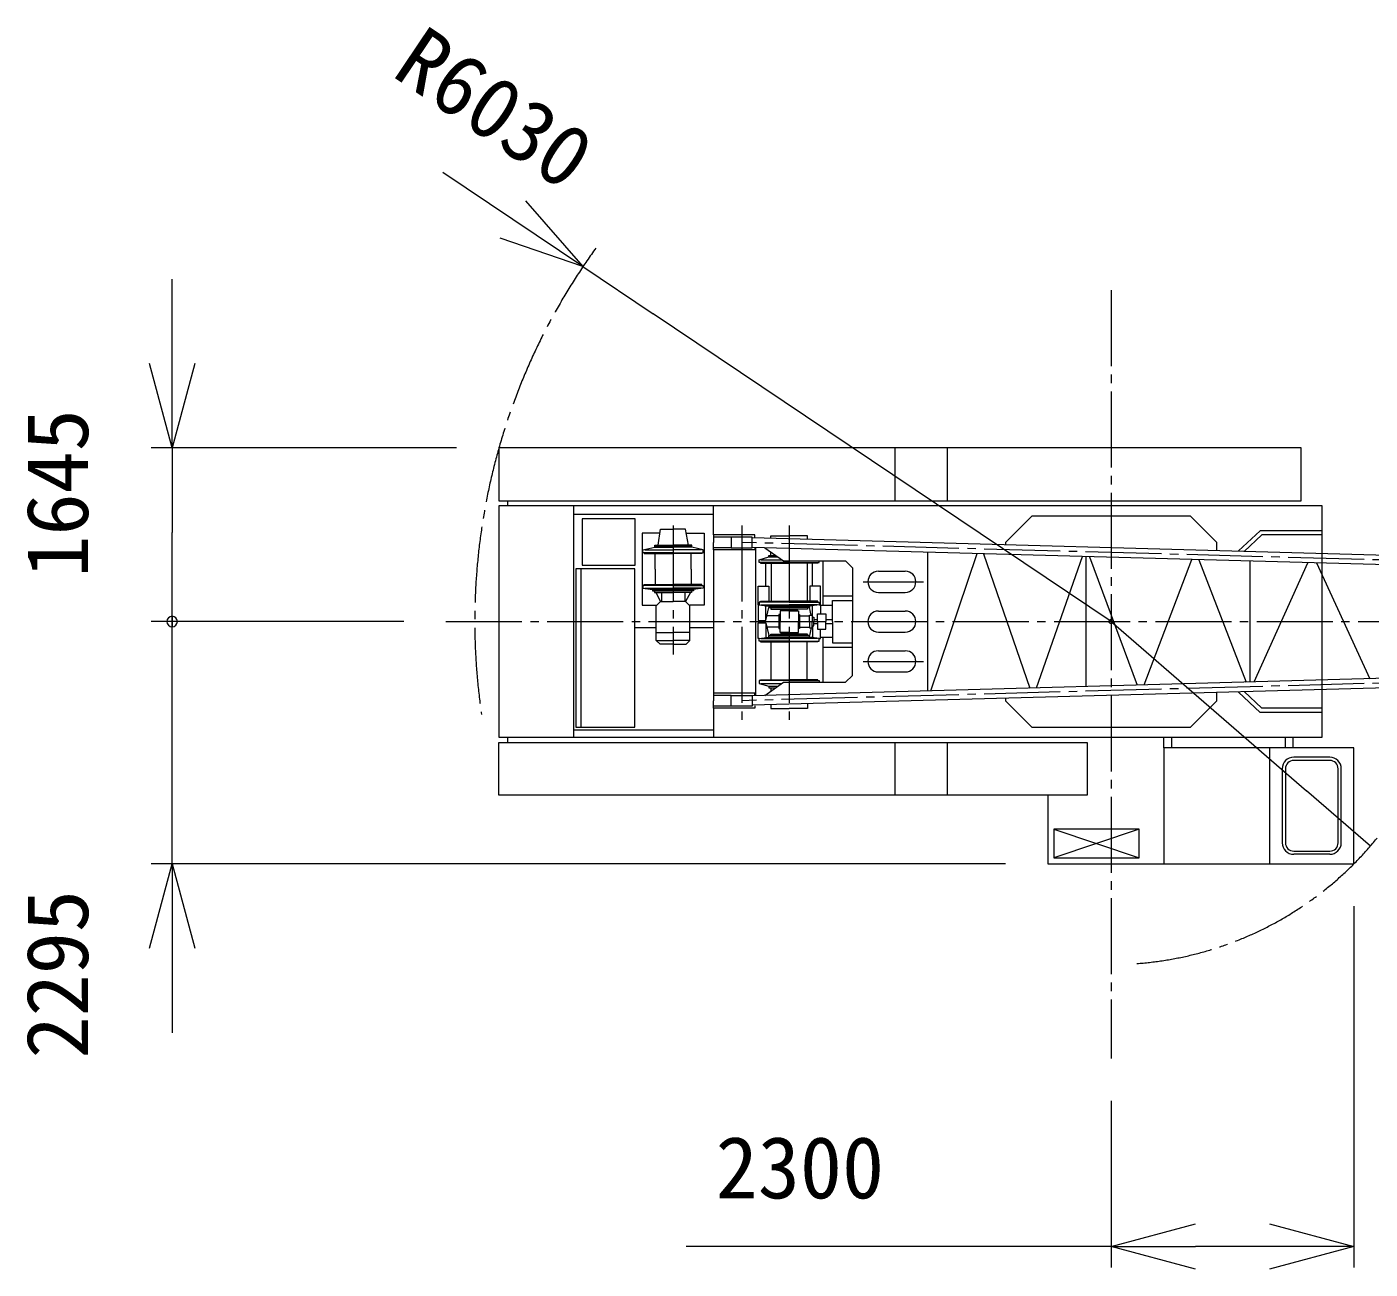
# Model space of a CAD drawing. Units: millimetres, scale not verified. Extents: x -37082 to 37030, y -50564 to 50567.
# Drawn here: x -32948 to -20223, y 32835 to 44604 of the extents above; entities that cross this region are included whole.
import ezdxf
from ezdxf.enums import TextEntityAlignment as Align

# ---------------------------------------------------------------- set-up
doc = ezdxf.new("R2010")
doc.units = ezdxf.units.MM
doc.header["$LTSCALE"] = 80
doc.header["$PDMODE"] = 32
doc.header["$PDSIZE"] = 40
doc.linetypes.add('CHAIN2', pattern=[12, 9, -1, 1, -1])
for name, color, linetype, lineweight in [('0-1_10 常用実線', 3, 'Continuous', 18), ('0-3_12 常用一点鎖線', 3, 'CHAIN2', 18), ('0-4_05 寸法', 7, 'Continuous', 18)]:
    doc.layers.add(name, color=color, linetype=linetype, lineweight=lineweight)
doc.styles.add('ＭＳ ゴシック', font='')
doc.styles.get('ＭＳ ゴシック').set_extended_font_data('MS Gothic')

msp = doc.modelspace()

# ---------------------------------------------------------------- linework, layer by layer
at = {"layer": '0-1_10 常用実線'}
for p, q in [((-24726.36, 40614.97), (-24726.36, 40114.97)), ((-24229.68, 40614.97), (-24229.68, 40114.97)), ((-28393.33, 40114.97), (-28393.33, 40064.97)), ((-27770.6, 40064.97), (-27770.6, 37874.97)), ((-26444.84, 39984.07), (-27770.6, 39984.07)), ((-26444.84, 39790.67), (-26444.84, 40064.97)), ((-26276.36, 39769.97), (-26444.84, 39769.97)), ((-18359.43, 39549.47), (-26076.36, 39761.87)), ((-23676.36, 39719.97), (-23676.36, 39695.87)), ((-21676.33, 39640.77), (-21676.33, 39719.97)), ((-21248.73, 39790.97), (-21417.33, 39633.67)), ((-20676.33, 39790.97), (-21248.73, 39790.97)), ((-27094.8, 39648.97), (-26826.36, 39648.97)), ((-26996.61, 39467.87), (-26996.61, 39615.77)), ((-26557.92, 39648.97), (-26826.36, 39648.97)), ((-26656.11, 39467.87), (-26656.11, 39615.77)), ((-26276.36, 39669.97), (-26444.84, 39669.97)), ((-26444.84, 39649.17), (-26444.84, 38290.67)), ((-18361.73, 39460.37), (-26076.36, 39672.77)), ((-26046.1, 39671.67), (-26046.1, 38267.07)), ((-25901.05, 39597.07), (-25901.05, 39629.97)), ((-24416.36, 39627.07), (-24416.36, 38312.77)), ((-24385.94, 38313.57), (-23946.21, 39614.17)), ((-23885.35, 39612.47), (-23446.78, 38339.47)), ((-23384.75, 38341.17), (-22947.36, 39586.67)), ((-22916.36, 39585.77), (-22916.36, 38354.07)), ((-22882.93, 39584.87), (-22431.1, 38367.47)), ((-27701.18, 39469.97), (-27701.18, 37969.97)), ((-26996.61, 39467.87), (-26996.61, 39319.97)), ((-26656.11, 39467.87), (-26656.11, 39319.97)), ((-25994.8, 39555.17), (-25796.31, 39555.17)), ((-25946.39, 39304.57), (-25946.39, 39528.67)), ((-25896.61, 39521.97), (-25896.61, 39161.97)), ((-25556.11, 39521.97), (-25556.11, 39161.97)), ((-25506.32, 39304.57), (-25506.32, 39528.67)), ((-25406.61, 39544.47), (-25406.61, 39121.97)), ((-25126.36, 39480.67), (-25126.36, 38969.97)), ((-24881.36, 39446.97), (-24626.36, 39446.97)), ((-22364.23, 38369.27), (-21913.78, 39558.17)), ((-21845.5, 39556.27), (-21396.53, 38395.87)), ((-21362.33, 39542.97), (-21362.33, 38396.87)), ((-21321.73, 38397.97), (-20813.23, 39527.87)), ((-20731.93, 39525.67), (-20225.43, 38428.17)), ((-27094.8, 39286.67), (-26826.36, 39286.67)), ((-26991.04, 39245.97), (-26945.54, 39159.47)), ((-26937.42, 39245.97), (-26937.42, 39159.47)), ((-26557.92, 39286.67), (-26826.36, 39286.67)), ((-26715.29, 39245.97), (-26715.29, 39159.47)), ((-26661.68, 39245.97), (-26707.18, 39159.47)), ((-25406.61, 39213.97), (-25126.36, 39213.97)), ((-24881.36, 39246.97), (-24626.36, 39246.97)), ((-25994.8, 39128.67), (-25726.36, 39128.67)), ((-25946.65, 38980.47), (-25946.65, 39120.87)), ((-25457.92, 39128.67), (-25726.36, 39128.67)), ((-25516.96, 39030.17), (-25532.76, 39102.47)), ((-25506.07, 39011.57), (-25506.07, 39120.87)), ((-25315.74, 39121.97), (-25431.36, 39121.97)), ((-24881.36, 39069.97), (-24626.36, 39069.97)), ((-25946.65, 38959.37), (-25946.65, 38818.97)), ((-25825.43, 39023.97), (-25936.1, 39023.97)), ((-25627.28, 39023.97), (-25534.68, 39023.97)), ((-25492.44, 38989.67), (-25458.43, 38989.67)), ((-25492.44, 38950.27), (-25458.43, 38950.27)), ((-25379.99, 38989.67), (-25314.69, 38989.67)), ((-25379.99, 38950.27), (-25314.69, 38950.27)), ((-25126.36, 38459.17), (-25126.36, 38969.97)), ((-27188.79, 38914.17), (-26986.49, 38914.17)), ((-26986.49, 38866.57), (-26826.36, 38866.57)), ((-26666.22, 38866.57), (-26826.36, 38866.57)), ((-26666.22, 38914.17), (-26444.84, 38914.17)), ((-25994.8, 38811.17), (-25726.36, 38811.17)), ((-25825.43, 38915.87), (-25936.1, 38915.87)), ((-25457.92, 38811.17), (-25726.36, 38811.17)), ((-25627.28, 38915.87), (-25534.68, 38915.87)), ((-25516.96, 38909.67), (-25532.76, 38837.37)), ((-25506.07, 38928.27), (-25506.07, 38818.97)), ((-25315.74, 38817.87), (-25431.36, 38817.87)), ((-25406.61, 38817.87), (-25406.61, 38395.37)), ((-24881.36, 38869.97), (-24626.36, 38869.97)), ((-26986.49, 38791.27), (-26826.36, 38791.27)), ((-26666.22, 38791.27), (-26826.36, 38791.27)), ((-25896.61, 38417.97), (-25896.61, 38777.97)), ((-25556.11, 38417.97), (-25556.11, 38777.97)), ((-25406.61, 38725.97), (-25126.36, 38725.97)), ((-24881.36, 38692.97), (-24626.36, 38692.97)), ((-18361.73, 38479.47), (-26076.36, 38267.07)), ((-24881.36, 38492.97), (-24626.36, 38492.97)), ((-18359.43, 38390.37), (-26076.36, 38177.97)), ((-25994.8, 38384.67), (-25796.31, 38384.67)), ((-25901.05, 38342.77), (-25901.05, 38309.87)), ((-26276.36, 38269.97), (-26444.84, 38269.97)), ((-23676.36, 38243.97), (-23676.36, 38219.97)), ((-21926.36, 37969.97), (-21676.33, 38219.97)), ((-21676.33, 38219.97), (-21676.33, 38299.07)), ((-26276.36, 38169.97), (-26444.84, 38169.97)), ((-26444.84, 38149.17), (-26444.84, 37874.97)), ((-26444.84, 37942.07), (-27770.6, 37942.07)), ((-28393.33, 37874.97), (-28393.33, 37824.97)), ((-24726.36, 37824.97), (-24726.36, 37324.97)), ((-24229.68, 37824.97), (-24229.68, 37324.97)), ((-22176.36, 37774.97), (-22176.36, 37874.97)), ((-22101.36, 37774.97), (-22101.36, 37874.97)), ((-21026.33, 37774.97), (-21026.33, 37874.97)), ((-20951.33, 37774.97), (-20951.33, 37874.97)), ((-21176.33, 37774.97), (-21176.33, 36674.97)), ((-20606.33, 37684.97), (-20946.33, 37684.97)), ((-21056.33, 37574.97), (-21056.33, 36874.97)), ((-21026.33, 37574.97), (-21026.33, 36874.97)), ((-20606.33, 37654.97), (-20946.33, 37654.97)), ((-20526.33, 36874.97), (-20526.33, 37574.97)), ((-20496.33, 36874.97), (-20496.33, 37574.97)), ((-23219.15, 37004.67), (-22409.86, 36731.47)), ((-22409.86, 37004.67), (-23219.15, 36731.47)), ((-20946.33, 36794.97), (-20606.33, 36794.97)), ((-20606.33, 36764.97), (-20946.33, 36764.97))]:
    msp.add_line(p, q, dxfattribs=at)
for points in [[(-28476.36, 40614.97), (-28476.36, 40114.97), (-20876.33, 40114.97), (-20876.33, 40614.97)], [(-28476.36, 40064.97), (-28476.36, 37874.97), (-20676.33, 37874.97), (-20676.33, 40064.97)], [(-27688.32, 39943.97), (-27688.32, 39505.77), (-27185.32, 39505.77), (-27185.32, 39943.97)], [(-26276.36, 39769.97), (-26276.36, 39669.97), (-26076.36, 39669.97), (-26076.36, 39769.97)], [(-27748.51, 39469.97), (-27748.51, 37969.97), (-27188.79, 37969.97), (-27188.79, 39469.97)], [(-26276.36, 38169.97), (-26276.36, 38269.97), (-26076.36, 38269.97), (-26076.36, 38169.97)], [(-28476.36, 37324.97), (-28476.36, 37824.97), (-22903.11, 37824.97), (-22903.11, 37324.97)], [(-22176.36, 37774.97), (-22176.36, 36674.97), (-20376.33, 36674.97), (-20376.33, 37774.97)], [(-23219.15, 36731.47), (-22409.86, 36731.47), (-22409.86, 37004.67), (-23219.15, 37004.67)]]:
    msp.add_lwpolyline(points, close=True, dxfattribs=at)
for points in [[(-21676.33, 39719.97), (-21926.36, 39969.97), (-23426.36, 39969.97), (-23676.36, 39719.97)], [(-26966.63, 39693.77), (-26945.57, 39846.97), (-26826.36, 39846.97)], [(-26680.91, 39693.77), (-26707.14, 39846.97), (-26826.36, 39846.97)], [(-20676.33, 39830.97), (-21264.53, 39830.97), (-21470.53, 39638.67)], [(-26950.8, 39808.97), (-27119.36, 39808.97), (-27119.36, 39124.97), (-26986.49, 39124.97)], [(-26701.92, 39808.97), (-26533.36, 39808.97), (-26533.36, 39124.97), (-26666.22, 39124.97)], [(-26052.12, 39767.07), (-26052.12, 39790.67), (-26444.84, 39790.67), (-26444.84, 39719.97)], [(-26052.12, 39672.77), (-26052.12, 39649.17), (-26444.84, 39649.17), (-26444.84, 39719.97)], [(-25901.05, 39757.07), (-25901.05, 39782.97), (-25726.36, 39782.97)], [(-25551.66, 39747.47), (-25551.66, 39782.97), (-25726.36, 39782.97)], [(-26826.36, 39622.47), (-27111.36, 39622.47), (-27111.36, 39648.97), (-26998.46, 39674.97), (-26823.77, 39674.97)], [(-27098.86, 39622.47), (-27098.86, 39615.77), (-26826.36, 39615.77)], [(-26998.46, 39684.17), (-26998.46, 39693.77), (-26823.77, 39693.77)], [(-26998.46, 39674.97), (-26998.46, 39684.17), (-26823.77, 39684.17)], [(-26826.36, 39622.47), (-26541.36, 39622.47), (-26541.36, 39648.97), (-26649.08, 39674.97), (-26823.77, 39674.97)], [(-26553.86, 39622.47), (-26553.86, 39615.77), (-26826.36, 39615.77)], [(-26649.08, 39684.17), (-26649.08, 39693.77), (-26823.77, 39693.77)], [(-26649.08, 39674.97), (-26649.08, 39684.17), (-26823.77, 39684.17)], [(-25726.36, 39528.67), (-26011.36, 39528.67), (-26011.36, 39555.17), (-25919.95, 39582.47), (-25834.61, 39582.47)], [(-25956.36, 39669.47), (-25781.36, 39544.47), (-25194.06, 39544.47), (-25126.36, 39480.67)], [(-25919.95, 39582.47), (-25919.95, 39597.07), (-25854.99, 39597.07)], [(-25998.86, 39528.67), (-25998.86, 39521.97), (-25726.36, 39521.97)], [(-25726.36, 39528.67), (-25441.36, 39528.67), (-25441.36, 39544.47)], [(-25453.86, 39528.67), (-25453.86, 39521.97), (-25726.36, 39521.97)], [(-27098.86, 39313.27), (-27098.86, 39319.97), (-26826.36, 39319.97)], [(-26553.86, 39313.27), (-26553.86, 39319.97), (-26826.36, 39319.97)], [(-26826.36, 39313.27), (-27111.36, 39313.27), (-27111.36, 39286.67), (-27019.95, 39274.97), (-26826.36, 39274.97)], [(-27019.95, 39274.97), (-27019.95, 39260.47), (-26826.36, 39260.47)], [(-27001.05, 39260.47), (-27001.05, 39245.97), (-26826.36, 39245.97)], [(-26826.36, 39313.27), (-26541.36, 39313.27), (-26541.36, 39286.67), (-26632.76, 39274.97), (-26826.36, 39274.97)], [(-26632.76, 39274.97), (-26632.76, 39260.47), (-26826.36, 39260.47)], [(-26651.66, 39260.47), (-26651.66, 39245.97), (-26826.36, 39245.97)], [(-26021.36, 39128.67), (-26021.36, 39304.57), (-25920.38, 39304.57), (-25920.38, 39155.27)], [(-25431.36, 39128.67), (-25431.36, 39304.57), (-25532.33, 39304.57), (-25532.33, 39155.27)], [(-26826.36, 38756.97), (-26949.77, 38756.97), (-26986.49, 38791.27), (-26986.49, 39120.67), (-26945.54, 39159.47), (-26826.36, 39159.47)], [(-26826.36, 38756.97), (-26702.94, 38756.97), (-26666.22, 38791.27), (-26666.22, 39120.67), (-26707.18, 39159.47), (-26826.36, 39159.47)], [(-26011.36, 39128.67), (-26021.36, 39128.67), (-26021.36, 38980.47), (-25946.65, 38980.47), (-25919.95, 39102.47)], [(-25726.36, 39155.27), (-26011.36, 39155.27), (-26011.36, 39128.67), (-25919.95, 39116.97), (-25726.36, 39116.97)], [(-25998.86, 39155.27), (-25998.86, 39161.97), (-25726.36, 39161.97)], [(-25919.95, 39116.97), (-25919.95, 39102.47), (-25726.36, 39102.47)], [(-25901.05, 39102.47), (-25901.05, 39087.97), (-25726.36, 39087.97)], [(-25726.36, 39072.47), (-25813.31, 39072.47), (-25813.31, 38969.97)], [(-25804.9, 39072.47), (-25804.9, 39081.97), (-25726.36, 39081.97)], [(-25453.86, 39155.27), (-25453.86, 39161.97), (-25726.36, 39161.97)], [(-25726.36, 39155.27), (-25441.36, 39155.27), (-25441.36, 39128.67), (-25532.76, 39116.97), (-25726.36, 39116.97)], [(-25532.76, 39116.97), (-25532.76, 39102.47), (-25726.36, 39102.47)], [(-25551.66, 39102.47), (-25551.66, 39087.97), (-25726.36, 39087.97)], [(-25647.82, 39072.47), (-25647.82, 39081.97), (-25726.36, 39081.97)], [(-25726.36, 39072.47), (-25639.41, 39072.47), (-25639.41, 38969.97)], [(-25441.36, 39128.67), (-25431.36, 39128.67), (-25431.36, 39041.77)], [(-25315.74, 38969.97), (-25315.74, 39170.07), (-25126.36, 39170.07)], [(-26011.36, 38811.17), (-26021.36, 38811.17), (-26021.36, 38959.37), (-25946.65, 38959.37), (-25919.95, 38837.37)], [(-25813.31, 39037.87), (-25825.43, 39037.87), (-25825.43, 38905.37), (-25813.31, 38905.37)], [(-25726.36, 38867.37), (-25813.31, 38867.37), (-25813.31, 38969.97)], [(-25726.36, 38867.37), (-25639.41, 38867.37), (-25639.41, 38969.97)], [(-25639.41, 39037.87), (-25627.28, 39037.87), (-25627.28, 38905.37), (-25639.41, 38905.37)], [(-25534.68, 38969.97), (-25534.68, 39030.17), (-25507.8, 39030.17), (-25507.8, 38969.97)], [(-25534.68, 38969.97), (-25534.68, 38909.67), (-25507.8, 38909.67), (-25507.8, 38969.97)], [(-25507.8, 39011.57), (-25492.44, 39011.57), (-25492.44, 38969.97)], [(-25507.8, 38928.27), (-25492.44, 38928.27), (-25492.44, 38969.97)], [(-25458.43, 38969.97), (-25458.43, 39041.77), (-25379.99, 39041.77), (-25379.99, 38969.97)], [(-25458.43, 38969.97), (-25458.43, 38898.17), (-25379.99, 38898.17), (-25379.99, 38969.97)], [(-25315.74, 38969.97), (-25315.74, 38769.77), (-25126.36, 38769.77)], [(-25726.36, 38784.67), (-26011.36, 38784.67), (-26011.36, 38811.17), (-25919.95, 38822.87), (-25726.36, 38822.87)], [(-25919.95, 38822.87), (-25919.95, 38837.37), (-25726.36, 38837.37)], [(-25901.05, 38837.37), (-25901.05, 38851.97), (-25726.36, 38851.97)], [(-25804.9, 38867.37), (-25804.9, 38857.87), (-25726.36, 38857.87)], [(-25647.82, 38867.37), (-25647.82, 38857.87), (-25726.36, 38857.87)], [(-25551.66, 38837.37), (-25551.66, 38851.97), (-25726.36, 38851.97)], [(-25532.76, 38822.87), (-25532.76, 38837.37), (-25726.36, 38837.37)], [(-25726.36, 38784.67), (-25441.36, 38784.67), (-25441.36, 38811.17), (-25532.76, 38822.87), (-25726.36, 38822.87)], [(-25441.36, 38811.17), (-25431.36, 38811.17), (-25431.36, 38898.17)], [(-25998.86, 38784.67), (-25998.86, 38777.97), (-25726.36, 38777.97)], [(-25453.86, 38784.67), (-25453.86, 38777.97), (-25726.36, 38777.97)], [(-25956.36, 38270.37), (-25781.36, 38395.37), (-25194.06, 38395.37), (-25126.36, 38459.17)], [(-25726.36, 38411.27), (-26011.36, 38411.27), (-26011.36, 38384.67), (-25919.95, 38357.37), (-25834.61, 38357.37)], [(-25998.86, 38411.27), (-25998.86, 38417.97), (-25726.36, 38417.97)], [(-25919.95, 38357.37), (-25919.95, 38342.77), (-25854.99, 38342.77)], [(-25453.86, 38411.27), (-25453.86, 38417.97), (-25726.36, 38417.97)], [(-25726.36, 38411.27), (-25441.36, 38411.27), (-25441.36, 38395.37)], [(-20676.33, 38108.87), (-21264.53, 38108.87), (-21470.53, 38301.17)], [(-20676.33, 38148.87), (-21248.73, 38148.87), (-21417.33, 38306.17)], [(-26052.12, 38267.07), (-26052.12, 38290.67), (-26444.84, 38290.67), (-26444.84, 38219.97)], [(-26052.12, 38172.77), (-26052.12, 38149.17), (-26444.84, 38149.17), (-26444.84, 38219.97)], [(-25901.05, 38182.77), (-25901.05, 38144.97), (-25726.36, 38144.97)], [(-25551.66, 38192.37), (-25551.66, 38144.97), (-25726.36, 38144.97)], [(-23676.36, 38219.97), (-23426.36, 37969.97), (-21926.36, 37969.97)], [(-23276.36, 37324.97), (-23276.36, 36674.97), (-22176.36, 36674.97)]]:
    msp.add_lwpolyline(points, dxfattribs=at)
for centre, radius, start, end in [((-24881.36, 39346.97), 100, 90, 270), ((-24626.36, 39346.97), 100, 270, 90), ((-24881.36, 38969.97), 100, 90, 270), ((-24626.36, 38969.97), 100, 270, 90), ((-24881.36, 38592.97), 100, 90, 270), ((-24626.36, 38592.97), 100, 270, 90), ((-20946.33, 37574.97), 110, 90, 180), ((-20606.33, 37574.97), 110, 0, 90), ((-20946.33, 37574.97), 80, 90, 180), ((-20606.33, 37574.97), 80, 0, 90), ((-20946.33, 36874.97), 110, 180, 270), ((-20946.33, 36874.97), 80, 180, 270), ((-20606.33, 36874.97), 80, 270, 0), ((-20606.33, 36874.97), 110, 270, 0)]:
    msp.add_arc(centre, radius, start, end, dxfattribs=at)
msp.add_point((-22676.36, 38969.97), dxfattribs=at)
at = {"layer": '0-3_12 常用一点鎖線'}
for p, q in [((-22676.36, 42109.6), (-22676.36, 34830.35)), ((-26826.36, 39879.17), (-26826.36, 38657.07)), ((-26176.36, 39879.17), (-26176.36, 38020.67)), ((-25726.36, 39879.17), (-25726.36, 38020.67)), ((-18360.53, 39504.97), (-26176.36, 39719.97)), ((-25026.65, 39346.97), (-24453.34, 39346.97)), ((-28977.84, 38969.97), (19313.12, 38969.97)), ((-25026.65, 38592.97), (-24453.34, 38592.97)), ((-18360.53, 38434.97), (-26176.36, 38219.97))]:
    msp.add_line(p, q, dxfattribs=at)
for radius, start, end in [(6028.77, 144.05803, 188.3905), (3249.18, 274.30127, 340.87566)]:
    msp.add_arc((-22676.36, 38969.97), radius, start, end, dxfattribs=at)
at = {"layer": '0-4_05 寸法'}
for p, q in [((-28344.17, 42778.9), (-29008.16, 43225.13)), ((-27680.18, 42332.68), (-28344.17, 42778.9)), ((-27680.18, 42332.68), (-27016.18, 41886.46)), ((-31571.65, 41414.97), (-31571.65, 42214.97)), ((-22676.36, 38969.97), (-27016.18, 41886.46)), ((-31571.65, 40614.97), (-31571.65, 41414.97)), ((-28876.36, 40614.97), (-31771.65, 40614.97)), ((-31571.65, 40614.97), (-31571.65, 39814.97)), ((-31571.65, 38969.97), (-31571.65, 39814.97)), ((-29377.84, 38969.97), (-31771.65, 38969.97)), ((-29377.84, 38969.97), (-31771.65, 38969.97)), ((-31571.65, 38919.97), (-31571.65, 39019.97)), ((-31571.65, 39019.97), (-31571.65, 38919.97)), ((-31571.65, 37474.97), (-31571.65, 38969.97)), ((-22676.36, 38969.97), (-20825.63, 37365.83)), ((-31571.65, 36674.97), (-31571.65, 37474.97)), ((-20221.11, 36841.85), (-20825.63, 37365.83)), ((-23676.36, 36674.97), (-31771.65, 36674.97)), ((-31571.65, 36674.97), (-31571.65, 35874.97)), ((-20376.33, 36274.97), (-20376.33, 32849.09)), ((-31571.65, 35874.97), (-31571.65, 35074.97)), ((-22676.36, 34430.35), (-22676.36, 32849.09)), ((-22676.36, 33049.09), (-26703.02, 33049.09)), ((-22676.36, 33049.09), (-21876.36, 33049.09)), ((-21176.33, 33049.09), (-21876.36, 33049.09)), ((-20376.33, 33049.09), (-21176.33, 33049.09))]:
    msp.add_line(p, q, dxfattribs=at)
for points in [[(-28224.6, 42956.82), (-27680.18, 42332.68), (-28463.73, 42600.99)], [(-31357.29, 41414.97), (-31571.65, 40614.97), (-31786.01, 41414.97)], [(-31786.01, 35874.97), (-31571.65, 36674.97), (-31357.29, 35874.97)], [(-21876.36, 32834.73), (-22676.36, 33049.09), (-21876.36, 33263.45)], [(-21176.33, 33263.45), (-20376.33, 33049.09), (-21176.33, 32834.73)]]:
    msp.add_lwpolyline(points, dxfattribs=at)
for start, end in [(90, 270), (270, 90)]:
    msp.add_arc((-31571.65, 38969.97), 50, start, end, dxfattribs=at)

# ---------------------------------------------------------------- texts
at = {"layer": '0-4_05 寸法', "style": 'ＭＳ ゴシック'}
for s, rotation, p in [('R6030', 326.098, (-29605.04, 44002.79)), ('1645', 90, (-32191.65, 39386.42)), ('2295', 90, (-32191.65, 34830.61))]:
    msp.add_text(s, height=586.5, rotation=rotation, dxfattribs=at).set_placement(p, align=Align.BOTTOM_LEFT)
msp.add_text('2300', height=586.5, dxfattribs=at).set_placement((-26423.02, 33329.09), align=Align.BOTTOM_LEFT)

doc.saveas('drawing.dxf')
